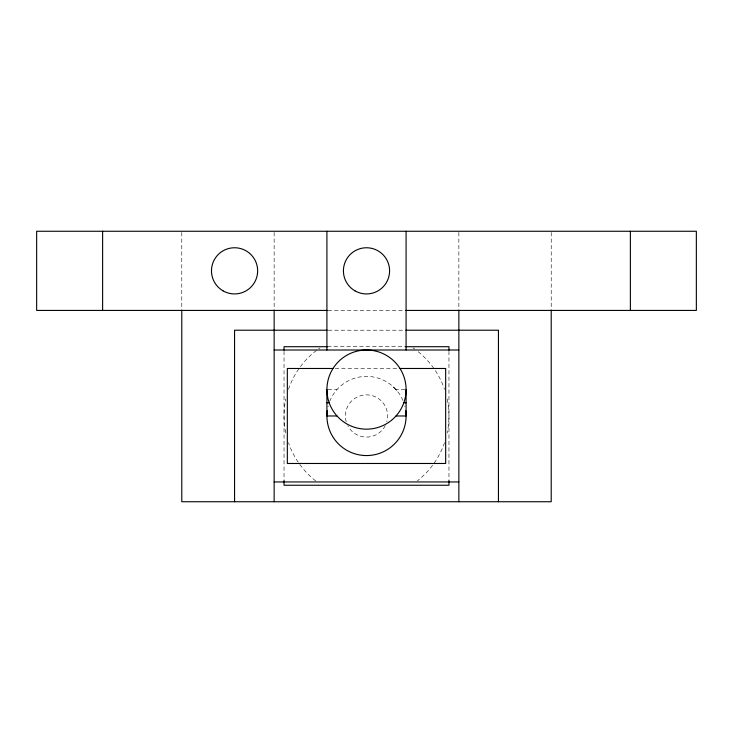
<?xml version="1.0" encoding="UTF-8"?>
<svg xmlns="http://www.w3.org/2000/svg" width="733" height="733" viewBox="0 0 733 733"><rect width="100%" height="100%" fill="white"/><g stroke="black" fill="none" stroke-linecap="round" stroke-linejoin="round"><path stroke-width="0.55" stroke-dasharray="3.67 2.75" d="M328.063 310.425L404.937 310.425M328.228 330.216L404.772 330.216M327.559 346.709L405.441 346.709M335.173 368.479L397.827 368.479M328.036 389.589L336.997 389.589M404.964 389.589L396.003 389.589L397.231 391.028L393.016 386.593L394.491 387.986M551.216 232.407L551.216 308.868M458.858 232.407L458.858 308.868M448.962 351.254L448.962 480.665M284.038 351.254L284.038 480.665M274.142 232.407L274.142 308.868M181.784 232.407L181.784 308.868M327.999 406.806A39.582 39.582 0 0 1 328.201 405.99M329.694 401.409A39.582 39.582 0 0 1 403.306 401.409M404.799 405.99A39.582 39.582 0 0 1 405.001 406.806M346.205 421.787A21.11 21.11 0 0 1 366.5 394.867A21.11 21.11 0 0 1 386.795 421.787M385.256 425.671A21.11 21.11 0 0 1 347.744 425.671M447.185 398.954A82.463 82.463 0 0 1 447.185 433.001M444.528 442.659A82.463 82.463 0 0 1 417.315 480.921M315.685 480.921A82.463 82.463 0 0 1 288.472 442.659M285.815 433.001A82.463 82.463 0 0 1 285.815 398.954M288.472 389.296A82.463 82.463 0 0 1 319.982 347.891M413.018 347.891A82.463 82.463 0 0 1 414.759 349.11M418.158 351.703A82.463 82.463 0 0 1 444.528 389.296"/><path stroke-width="1.1" d="M327.165 310.425L36.65 310.425L36.65 231.262L696.35 231.262L696.35 310.425L405.835 310.425M327.092 330.216L234.56 330.216L234.56 501.739M405.908 330.216L498.44 330.216L498.44 501.739M327.559 346.709L284.038 346.709L284.038 350.145M405.441 346.709L448.962 346.709L448.962 350.145M274.142 350.007L458.858 350.007M332.901 368.479L287.336 368.479L287.336 463.476L445.664 463.476L445.664 368.479L400.099 368.479M326.918 402.784L329.181 402.784M403.819 402.784L406.082 402.784M336.997 415.978L326.918 415.978L326.918 389.589M396.003 415.978L406.082 415.978L406.082 389.589A39.582 39.582 0 0 0 346.709 355.313A39.582 39.582 0 0 0 346.709 423.866A39.582 39.582 0 0 0 406.082 389.589M274.142 481.947L458.858 481.947M630.38 231.262L630.38 310.425M551.216 310.004L551.216 501.739L181.784 501.739L181.784 310.004M458.858 310.004L458.858 501.739M448.962 480.665L448.962 485.246L284.038 485.246L284.038 480.665M406.082 231.262L406.082 350.007M326.918 231.262L326.918 350.007M274.142 310.004L274.142 501.739M102.62 231.262L102.62 310.425M405.716 410.59A39.582 39.582 0 0 1 366.5 455.56A39.582 39.582 0 0 1 327.284 410.59M223.015 290.836A23.09 23.09 0 0 0 257.649 270.844A23.09 23.09 0 0 0 223.015 250.851A23.09 23.09 0 0 0 223.015 290.836M354.955 290.836A23.09 23.09 0 0 0 389.589 270.844A23.09 23.09 0 0 0 354.955 250.851A23.09 23.09 0 0 0 354.955 290.836"/></g></svg>
